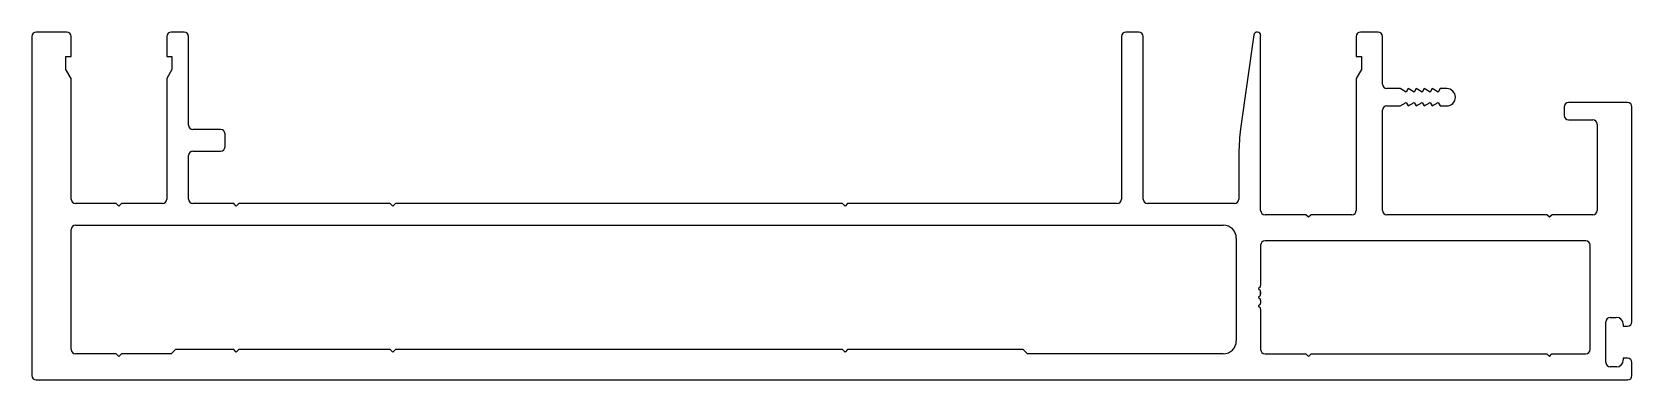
# Model space of a CAD drawing. Extents: x -92 to 92, y 1 to 41.
import ezdxf

# ---------------------------------------------------------------- set-up
doc = ezdxf.new("R2010")
doc.units = 0
doc.layers.get('0').update_dxf_attribs({"linetype": 'CONTINUOUS'})
doc.layers.add('1', color=7, linetype='CONTINUOUS')

msp = doc.modelspace()

# ---------------------------------------------------------------- linework, layer by layer
at = {"color": 7}
for p, q in [((-88.14, 40.64), (-91.64, 40.64)), ((-74.64, 40.64), (-76.14, 40.64)), ((35.16, 40.64), (33.66, 40.64)), ((62.66, 40.64), (60.66, 40.64)), ((-92.14, 40.14), (-92.14, 1.14)), ((-87.64, 37.84), (-87.64, 40.14)), ((-76.64, 40.14), (-76.64, 37.84)), ((-74.14, 29.94), (-74.14, 40.14)), ((33.16, 40.14), (33.16, 21.44)), ((35.66, 21.44), (35.66, 40.14)), ((48.37, 40.3), (46.86, 29.5)), ((49.16, 20.14), (49.16, 40.24)), ((60.16, 40.14), (60.16, 37.84)), ((63.16, 34.64), (63.16, 40.14)), ((-88.24, 36.34), (-88.24, 37.84)), ((-88.24, 37.84), (-87.64, 37.84)), ((-76.64, 37.84), (-76.04, 37.84)), ((-76.04, 37.84), (-76.04, 36.34)), ((60.16, 37.84), (60.76, 37.84)), ((60.76, 37.84), (60.76, 36.34)), ((-87.64, 35.3), (-88.24, 36.34)), ((-87.64, 21.44), (-87.64, 35.3)), ((-76.04, 36.34), (-76.64, 35.3)), ((-76.64, 35.3), (-76.64, 21.44)), ((60.76, 36.34), (60.16, 35.3)), ((60.16, 35.3), (60.16, 20.14)), ((65.19, 34.14), (63.66, 34.14)), ((65.88, 33.74), (65.19, 34.14)), ((66.11, 34.14), (65.88, 33.74)), ((66.8, 33.74), (66.11, 34.14)), ((67.03, 34.14), (66.8, 33.74)), ((67.72, 33.74), (67.03, 34.14)), ((67.95, 34.14), (67.72, 33.74)), ((68.64, 33.74), (67.95, 34.14)), ((68.87, 34.14), (68.64, 33.74)), ((69.56, 33.74), (68.87, 34.14)), ((69.8, 34.14), (69.56, 33.74)), ((70.56, 34.14), (69.8, 34.14)), ((63.16, 20.14), (63.16, 31.64)), ((63.66, 32.14), (65.19, 32.14)), ((65.19, 32.14), (65.88, 32.54)), ((65.88, 32.54), (66.11, 32.14)), ((66.11, 32.14), (66.8, 32.54)), ((66.8, 32.54), (67.03, 32.14)), ((67.03, 32.14), (67.72, 32.54)), ((67.72, 32.54), (67.95, 32.14)), ((67.95, 32.14), (68.64, 32.54)), ((68.64, 32.54), (68.87, 32.14)), ((68.87, 32.14), (69.56, 32.54)), ((69.56, 32.54), (69.8, 32.14)), ((69.8, 32.14), (70.56, 32.14)), ((84.06, 32.04), (84.06, 31.04)), ((91.36, 32.54), (84.56, 32.54)), ((91.86, 7.34), (91.86, 32.04)), ((-70.44, 29.44), (-73.64, 29.44)), ((84.56, 30.54), (87.36, 30.54)), ((87.86, 30.04), (87.86, 20.14)), ((-69.94, 27.44), (-69.94, 28.94)), ((-74.14, 21.44), (-74.14, 26.44)), ((-73.64, 26.94), (-70.44, 26.94)), ((46.66, 26.72), (46.66, 21.44)), ((-82.44, 20.94), (-87.14, 20.94)), ((-82.14, 20.64), (-82.44, 20.94)), ((-81.84, 20.94), (-82.14, 20.64)), ((-77.14, 20.94), (-81.84, 20.94)), ((-68.94, 20.94), (-73.64, 20.94)), ((-68.64, 20.64), (-68.94, 20.94)), ((-68.34, 20.94), (-68.64, 20.64)), ((-50.94, 20.94), (-68.34, 20.94)), ((-50.64, 20.64), (-50.94, 20.94)), ((-50.34, 20.94), (-50.64, 20.64)), ((1.06, 20.94), (-50.34, 20.94)), ((1.36, 20.64), (1.06, 20.94)), ((1.66, 20.94), (1.36, 20.64)), ((32.66, 20.94), (1.66, 20.94)), ((46.16, 20.94), (36.16, 20.94)), ((-87.14, 18.44), (44.86, 18.44)), ((54.36, 19.64), (49.66, 19.64)), ((54.66, 19.34), (54.36, 19.64)), ((54.96, 19.64), (54.66, 19.34)), ((59.66, 19.64), (54.96, 19.64)), ((82.07, 19.64), (63.66, 19.64)), ((82.37, 19.34), (82.07, 19.64)), ((82.67, 19.64), (82.37, 19.34)), ((87.36, 19.64), (82.67, 19.64)), ((-87.64, 4.14), (-87.64, 17.94)), ((46.36, 16.94), (46.36, 5.14)), ((89.36, 7.84), (90.06, 7.84)), ((88.86, 2.64), (88.86, 7.34)), ((90.86, 7.04), (90.86, 6.84)), ((90.86, 6.84), (91.36, 6.84)), ((-75.64, 4.14), (-76.14, 3.64)), ((-68.94, 4.14), (-75.64, 4.14)), ((-68.64, 3.84), (-68.94, 4.14)), ((-68.34, 4.14), (-68.64, 3.84)), ((-50.94, 4.14), (-68.34, 4.14)), ((-50.64, 3.84), (-50.94, 4.14)), ((-50.34, 4.14), (-50.64, 3.84)), ((1.06, 4.14), (-50.34, 4.14)), ((1.36, 3.84), (1.06, 4.14)), ((1.66, 4.14), (1.36, 3.84)), ((21.86, 4.14), (1.66, 4.14)), ((22.36, 3.64), (21.86, 4.14)), ((-82.44, 3.64), (-87.14, 3.64)), ((-82.14, 3.34), (-82.44, 3.64)), ((-81.84, 3.64), (-82.14, 3.34)), ((-76.14, 3.64), (-81.84, 3.64)), ((44.86, 3.64), (22.36, 3.64)), ((90.07, 2.14), (89.36, 2.14)), ((91.36, 3.14), (90.86, 3.14)), ((90.86, 3.14), (90.86, 2.94)), ((91.86, 1.14), (91.86, 2.64)), ((-91.64, 0.64), (91.36, 0.64))]:
    msp.add_line(p, q, dxfattribs=at)
for centre, radius, start, end in [((-91.64, 40.14), 0.5, 90, 180), ((-88.14, 40.14), 0.5, 0, 90), ((-76.14, 40.14), 0.5, 90, 180), ((-74.64, 40.14), 0.5, 360, 90), ((33.66, 40.14), 0.5, 90, 180), ((35.16, 40.14), 0.5, 0, 90), ((48.77, 40.24), 0.397, 359.6568, 171.6568), ((60.66, 40.14), 0.5, 90, 180), ((62.66, 40.14), 0.5, 0, 90), ((63.66, 34.64), 0.5, 180, 270), ((70.56, 33.14), 1, 270, 90), ((63.66, 31.64), 0.5, 90, 180), ((84.56, 32.04), 0.5, 90, 180), ((91.36, 32.04), 0.5, 0, 90), ((-73.64, 29.94), 0.5, 180, 270), ((-70.44, 28.94), 0.5, 0, 90), ((66.66, 26.72), 20, 172.0116, 180), ((84.56, 31.04), 0.5, 180, 270), ((87.36, 30.04), 0.5, 0, 90), ((-73.64, 26.44), 0.5, 90, 180), ((-70.44, 27.44), 0.5, 270, 0), ((-87.14, 21.44), 0.5, 180, 270), ((-77.14, 21.44), 0.5, 270, 0), ((-73.64, 21.44), 0.5, 180, 270), ((32.66, 21.44), 0.5, 270, 0), ((36.16, 21.44), 0.5, 180, 270), ((46.16, 21.44), 0.5, 270, 360), ((-87.14, 17.94), 0.5, 90, 180), ((44.86, 16.94), 1.5, 0, 90), ((49.66, 20.14), 0.5, 180, 270), ((59.66, 20.14), 0.5, 270, 0), ((63.66, 20.14), 0.5, 180, 270), ((87.36, 20.14), 0.5, 270, 0), ((89.36, 7.34), 0.5, 90, 180), ((90.06, 7.04), 0.8, 0.1596, 90.1594), ((91.36, 7.34), 0.5, 270, 0), ((-87.14, 4.14), 0.5, 180, 270), ((44.86, 5.14), 1.5, 270, 0), ((89.36, 2.64), 0.5, 180, 270), ((90.06, 2.94), 0.8, 270.1594, 359.8404), ((91.36, 2.64), 0.5, 360, 90), ((-91.64, 1.14), 0.5, 180, 270), ((91.36, 1.14), 0.5, 270, 360)]:
    msp.add_arc(centre, radius, start, end, dxfattribs=at)
at = {"layer": '1', "color": 7}
for p, q in [((86.56, 16.64), (49.66, 16.64)), ((49.16, 16.14), (49.16, 11.49)), ((87.06, 4.14), (87.06, 16.14)), ((49.09, 11.32), (48.92, 11.15)), ((48.92, 11.13), (49.09, 10.96)), ((49.16, 11.49), (49.16, 11.49)), ((49.16, 11.49), (49.16, 11.49)), ((49.09, 10.32), (48.92, 10.15)), ((48.92, 10.13), (49.09, 9.96)), ((49.09, 9.32), (48.92, 9.15)), ((49.16, 10.79), (49.16, 10.49)), ((49.16, 10.49), (49.16, 10.79)), ((49.16, 10.79), (49.16, 10.49)), ((49.16, 10.49), (49.16, 10.79)), ((49.16, 10.79), (49.16, 10.49)), ((49.16, 9.79), (49.16, 9.49)), ((48.92, 9.13), (49.09, 8.96)), ((49.16, 8.79), (49.16, 4.14)), ((49.66, 3.64), (54.37, 3.64)), ((54.37, 3.64), (54.66, 3.35)), ((54.66, 3.35), (54.95, 3.64)), ((54.95, 3.64), (82.06, 3.64)), ((82.06, 3.64), (82.36, 3.34)), ((82.36, 3.34), (82.66, 3.64)), ((82.66, 3.64), (86.56, 3.64))]:
    msp.add_line(p, q, dxfattribs=at)
for centre, radius, start, end in [((49.66, 16.14), 0.5, 90, 180), ((86.56, 16.14), 0.5, 0, 90), ((48.93, 11.14), 0.008, 135, 225), ((48.91, 11.49), 0.25, 315, 360), ((48.93, 10.14), 0.008, 135, 225), ((48.91, 10.79), 0.25, 0, 45), ((48.91, 10.49), 0.25, 315, 360), ((48.91, 9.79), 0.25, 360, 45), ((48.91, 9.49), 0.25, 315, 360), ((48.93, 9.14), 0.008, 135, 225), ((48.91, 8.79), 0.25, 0, 45), ((49.66, 4.14), 0.5, 180, 270), ((86.56, 4.14), 0.5, 270, 0)]:
    msp.add_arc(centre, radius, start, end, dxfattribs=at)

doc.saveas('drawing.dxf')
